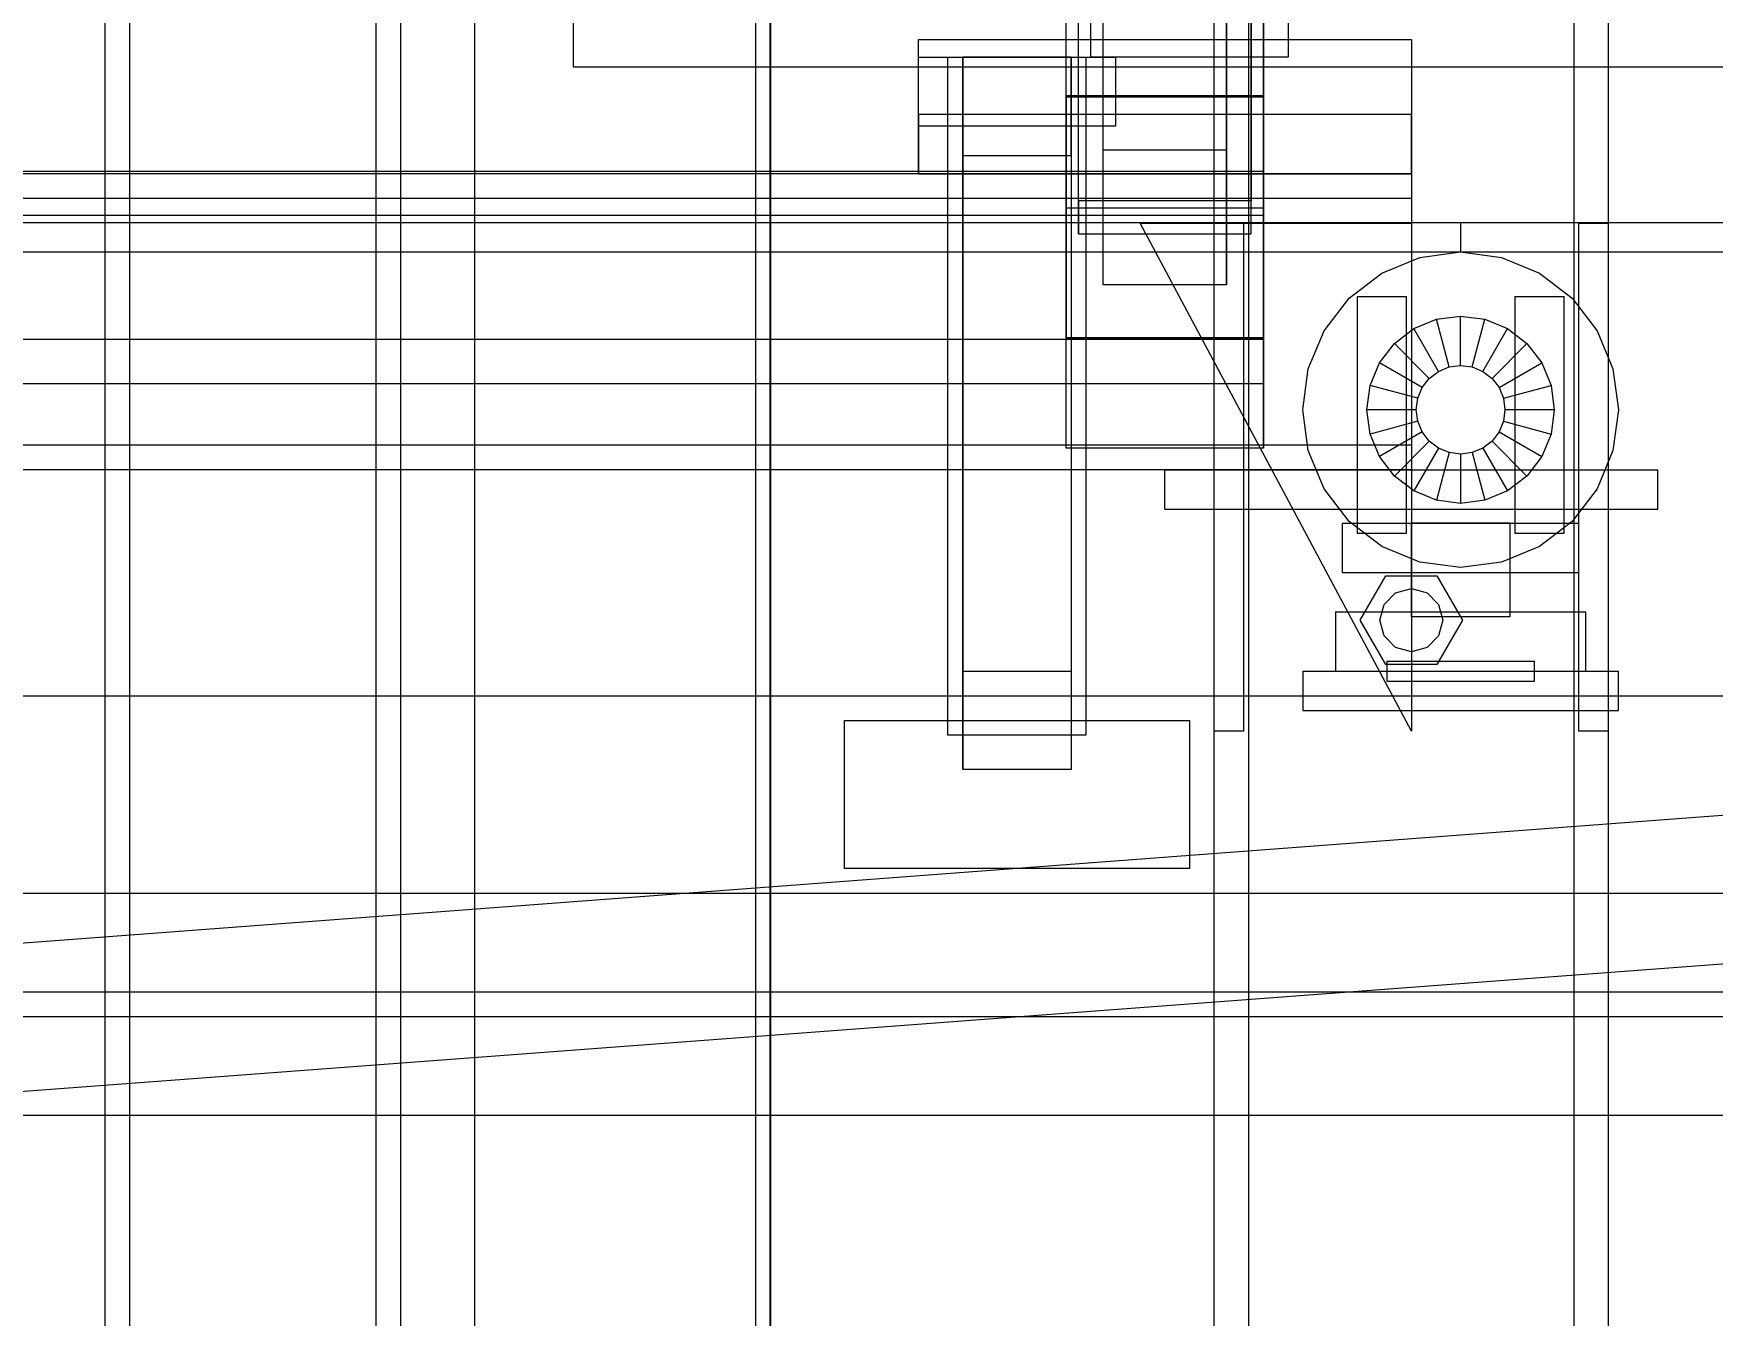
# Model space of a CAD drawing. Header units: millimetres. Extents: x -1970 to 59977, y -65068 to 6837.
# Drawn here: x 1250.5 to 1591.1, y -35640.6 to -35380.7 of the extents above; entities that cross this region are included whole.
import ezdxf

# ---------------------------------------------------------------- set-up
doc = ezdxf.new("R2010")
doc.units = ezdxf.units.MM
for name, color, linetype, lineweight in [('COTAS_O', 1, 'Continuous', 0), ('COTAS_P', 1, 'Continuous', 0), ('frontal_C03', 7, 'Continuous', 0), ('frontal_C04', 7, 'Continuous', 0), ('frontal_secador', 7, 'Continuous', 0)]:
    doc.layers.add(name, color=color, linetype=linetype, lineweight=lineweight)
doc.dimstyles.new('R19_100', dxfattribs={"dimtxt": 250, "dimasz": 150, "dimexe": 150, "dimexo": 80, "dimgap": 100, "dimtad": 1, "dimtih": 1, "dimtoh": 1, "dimdsep": 46, "dimcen": 0.09, "dimadec": 0, "dimazin": 0, "dimtfac": 1, "dimtdec": 4, "dimtofl": 0, "dimtmove": 0, "dimatfit": 3, "dimfxl": 1, "dimtolj": 1, "dimtzin": 0, "dimarcsym": 0})

# ---------------------------------------------------------------- blocks, each defined once
blk = doc.blocks.new('*D37')
at = {"layer": 'COTAS_P', "color": 0, "lineweight": -2, "transparency": 16777216}
for p, q in [((-1750, -35420), (-1750, -34450)), ((2600, -35420), (2600, -34450)), ((-1600, -34600), (2450, -34600))]:
    blk.add_line(p, q, dxfattribs=at)
at = {"layer": 'COTAS_P', "color": 0, "transparency": 16777216}
for points in [[(-1600, -34575), (-1600, -34625), (-1750, -34600)], [(2450, -34575), (2450, -34625), (2600, -34600)]]:
    blk.add_solid(points, dxfattribs=at)
at = {"layer": 'Defpoints', "color": 0, "transparency": 16777216}
for p in [(2600, -34600), (-1750, -35500), (2600, -35500)]:
    blk.add_point(p, dxfattribs=at)
blk = doc.blocks.new('*D47')
at = {"layer": 'COTAS_O', "color": 0, "lineweight": -2, "transparency": 16777216}
for p, q in [((-1400, -35920), (-1400, -35150)), ((1400, -35920), (1400, -35150)), ((-1250, -35300), (1250, -35300))]:
    blk.add_line(p, q, dxfattribs=at)
at = {"layer": 'COTAS_O', "color": 0, "transparency": 16777216}
for points in [[(-1250, -35275), (-1250, -35325), (-1400, -35300)], [(1250, -35275), (1250, -35325), (1400, -35300)]]:
    blk.add_solid(points, dxfattribs=at)
at = {"layer": 'Defpoints', "color": 0, "transparency": 16777216}
for p in [(1400, -35300), (-1400, -36000), (1400, -36000)]:
    blk.add_point(p, dxfattribs=at)

msp = doc.modelspace()

# ---------------------------------------------------------------- linework, layer by layer
at = {"layer": 'frontal_C03'}
for p, q in [((1490, -35975), (1490, -32996.942)), ((1497, -35975), (1497, -32996.942)), ((1563, -35975), (1563, -32996.942)), ((1570, -35975), (1570, -32996.942)), ((1490, -35975), (1490, -33266.434)), ((1497, -35975), (1497, -33266.434)), ((1563, -35975), (1563, -33266.434)), ((1570, -35975), (1570, -33266.434)), ((1490, -35975), (1490, -33805.417)), ((1497, -35975), (1497, -33805.417)), ((1563, -35975), (1563, -33805.417)), ((1570, -35975), (1570, -33805.417)), ((1490, -35975), (1490, -34411.773)), ((1497, -35975), (1497, -34411.773)), ((1563, -35975), (1563, -34411.773)), ((1570, -35975), (1570, -34411.773)), ((1467.5, -35404.303), (1467.5, -34900.942)), ((1492.5, -34900.942), (1492.5, -35404.303)), ((1467.5, -35431.648), (1467.5, -34928.287)), ((1492.5, -35431.648), (1492.5, -34928.287)), ((1490, -35975), (1490, -35018.129)), ((1497, -35975), (1497, -35018.129)), ((1563, -35975), (1563, -35018.129)), ((1570, -35975), (1570, -35018.129)), ((1462.5, -35414.607), (1462.5, -35180.737)), ((1497.5, -35180.737), (1497.5, -35414.607)), ((1462.5, -35421.344), (1462.5, -35187.475)), ((1497.5, -35421.344), (1497.5, -35187.475)), ((1460, -35393.25), (1460, -35215.357)), ((1500, -35215.357), (1500, -35393.25)), ((1460, -35442.701), (1460, -35264.808)), ((1500, -35442.701), (1500, -35264.808)), ((1430, -35397.158), (1430, -35381.945)), ((1430, -35381.945), (1530, -35381.945)), ((1430, -35409.158), (1430, -35381.945)), ((1530, -35381.945), (1530, -35397.158)), ((1530, -35381.945), (1530, -35409.158)), ((1460, -35442.701), (1460, -35393.25)), ((1460, -35393.25), (1500, -35393.25)), ((1500, -35393.614), (1460, -35393.614)), ((1460, -35393.614), (1460, -35442.337)), ((1460, -35416.072), (1460, -35393.614)), ((1500, -35393.25), (1500, -35442.701)), ((1500, -35442.337), (1500, -35393.614)), ((1500, -35393.614), (1500, -35416.072)), ((1530, -35397.158), (1430, -35397.158)), ((1430, -35397.158), (1430, -35409.158)), ((1530, -35409.158), (1530, -35397.158)), ((1467.5, -35431.648), (1467.5, -35404.303)), ((1467.5, -35404.303), (1492.5, -35404.303)), ((1492.5, -35404.303), (1492.5, -35431.648)), ((1530, -35409.158), (-1530, -35409.158)), ((-1500, -35408.612), (1500, -35408.612)), ((1430, -35409.158), (1530, -35409.158)), ((1500, -35408.612), (1500, -35417.595)), ((1500, -35408.612), (1500, -35442.718)), ((1530, -35409.158), (1530, -35414.158)), ((1530, -35414.158), (-1530, -35414.158)), ((1460, -35464.795), (1460, -35416.072)), ((1460, -35416.072), (1500, -35416.072)), ((1497.5, -35414.607), (1462.5, -35414.607)), ((1462.5, -35414.607), (1462.5, -35421.344)), ((1497.5, -35421.344), (1497.5, -35414.607)), ((1500, -35416.072), (1500, -35464.795)), ((1530, -35414.158), (1530, -35464.158)), ((1500, -35417.595), (-1500, -35417.595)), ((1530, -35522.158), (1475, -35419.158)), ((1475, -35419.158), (1530, -35419.158)), ((1490, -35522.158), (1490, -35419.158)), ((1490, -35419.158), (1496, -35419.158)), ((1496, -35522.158), (1496, -35419.158)), ((1500, -35451.701), (1500, -35417.595)), ((1530, -35419.158), (1530, -35522.158)), ((1564, -35522.158), (1564, -35419.158)), ((1564, -35419.158), (1570, -35419.158)), ((1570, -35522.158), (1570, -35419.158)), ((1462.5, -35421.344), (1497.5, -35421.344)), ((1492.5, -35431.648), (1467.5, -35431.648)), ((1500, -35442.718), (-1500, -35442.718)), ((1460, -35442.337), (1500, -35442.337)), ((1460, -35464.795), (1460, -35442.337)), ((1500, -35442.701), (1460, -35442.701)), ((1500, -35464.795), (1500, -35442.337)), ((1500, -35451.701), (1500, -35442.718)), ((-1500, -35451.701), (1500, -35451.701)), ((1530, -35464.158), (-1530, -35464.158)), ((1530, -35464.158), (1530, -35469.158)), ((1500, -35464.795), (1460, -35464.795)), ((1530, -35469.158), (-1530, -35469.158)), ((1480, -35469.158), (1580, -35469.158)), ((1480, -35477.158), (1480, -35469.158)), ((1580, -35477.158), (1580, -35469.158)), ((1480, -35477.158), (1580, -35477.158)), ((1490, -35477.158), (1497, -35477.158)), ((1490, -35975), (1490, -35477.158)), ((1497, -35975), (1497, -35477.158)), ((1497, -35477.158), (1563, -35477.158)), ((1563, -35477.158), (1570, -35477.158)), ((1563, -35975), (1563, -35477.158)), ((1570, -35975), (1570, -35477.158)), ((1519.6, -35499.658), (1524.8, -35490.652)), ((1524.8, -35490.652), (1535.2, -35490.652)), ((1535.2, -35490.652), (1540.4, -35499.658)), ((1524.457, -35496.458), (1526.8, -35494.116)), ((1526.8, -35494.116), (1530, -35493.258)), ((1530, -35493.258), (1533.2, -35494.116)), ((1533.2, -35494.116), (1535.543, -35496.458)), ((1523.6, -35499.658), (1524.457, -35496.458)), ((1535.543, -35496.458), (1536.4, -35499.658)), ((1524.8, -35508.665), (1519.6, -35499.658)), ((1524.457, -35502.858), (1523.6, -35499.658)), ((1540.4, -35499.658), (1535.2, -35508.665)), ((1536.4, -35499.658), (1535.543, -35502.858)), ((1526.8, -35505.201), (1524.457, -35502.858)), ((1530, -35506.058), (1526.8, -35505.201)), ((1533.2, -35505.201), (1530, -35506.058)), ((1535.543, -35502.858), (1533.2, -35505.201)), ((1535.2, -35508.665), (1524.8, -35508.665)), ((1496, -35522.158), (1490, -35522.158)), ((1570, -35522.158), (1564, -35522.158))]:
    msp.add_line(p, q, dxfattribs=at)
at = {"layer": 'frontal_C04'}
for p, q in [((1465, -35385.5), (1465, -35373.5)), ((1505, -35373.5), (1505, -35385.5)), ((1360, -35387.5), (1360, -35377.5)), ((1430, -35385.5), (1470, -35385.5)), ((1430, -35399.5), (1430, -35385.5)), ((1436, -35385.5), (1464, -35385.5)), ((1436, -35523), (1436, -35385.5)), ((1461, -35385.527), (1439, -35385.527)), ((1439, -35385.527), (1439, -35405.473)), ((1439, -35510.027), (1439, -35385.527)), ((1461, -35405.473), (1461, -35385.527)), ((1461, -35385.527), (1461, -35510.027)), ((1464, -35385.5), (1464, -35523)), ((1505, -35385.5), (1465, -35385.5)), ((1470, -35385.5), (1470, -35399.5)), ((2290, -35387.5), (1360, -35387.5)), ((1470, -35399.5), (1430, -35399.5)), ((1439, -35405.473), (1461, -35405.473)), ((1439, -35405.473), (1439, -35529.973)), ((1461, -35405.473), (1461, -35529.973)), ((560, -35419), (1540, -35419)), ((1540, -35419), (1540, -35425)), ((1540, -35419), (2600, -35419)), ((560, -35425), (1540, -35425)), ((1524, -35429.287), (1531.718, -35426.09)), ((1531.718, -35426.09), (1540, -35425)), ((1540, -35425), (2600, -35425)), ((1540, -35425), (1548.282, -35426.09)), ((1548.282, -35426.09), (1556, -35429.287)), ((1517.373, -35434.373), (1524, -35429.287)), ((1556, -35429.287), (1562.627, -35434.373)), ((1512.287, -35441), (1517.373, -35434.373)), ((1519, -35434), (1529, -35434)), ((1519, -35434), (1519, -35482)), ((1529, -35482), (1529, -35434)), ((1551, -35434), (1561, -35434)), ((1551, -35434), (1551, -35482)), ((1561, -35482), (1561, -35434)), ((1562.627, -35434.373), (1567.713, -35441)), ((1526.565, -35443.565), (1530.5, -35440.546)), ((1530.5, -35440.546), (1535.082, -35438.647)), ((1535.5, -35449.206), (1530.5, -35440.546)), ((1535.082, -35438.647), (1540, -35438)), ((1537.671, -35448.307), (1535.082, -35438.647)), ((1540, -35448), (1540, -35438)), ((1540, -35438), (1544.918, -35438.647)), ((1542.329, -35448.307), (1544.918, -35438.647)), ((1544.5, -35449.206), (1549.5, -35440.546)), ((1544.918, -35438.647), (1549.5, -35440.546)), ((1549.5, -35440.546), (1553.435, -35443.565)), ((1509.09, -35448.718), (1512.287, -35441)), ((1523.546, -35447.5), (1526.565, -35443.565)), ((1533.636, -35450.636), (1526.565, -35443.565)), ((1546.364, -35450.636), (1553.435, -35443.565)), ((1553.435, -35443.565), (1556.454, -35447.5)), ((1567.713, -35441), (1570.91, -35448.718)), ((1521.647, -35452.082), (1523.546, -35447.5)), ((1532.206, -35452.5), (1523.546, -35447.5)), ((1547.794, -35452.5), (1556.454, -35447.5)), ((1556.454, -35447.5), (1558.353, -35452.082)), ((1508, -35457), (1509.09, -35448.718)), ((1532.206, -35452.5), (1533.636, -35450.636)), ((1533.636, -35450.636), (1535.5, -35449.206)), ((1535.5, -35449.206), (1537.671, -35448.307)), ((1537.671, -35448.307), (1540, -35448)), ((1540, -35448), (1542.329, -35448.307)), ((1542.329, -35448.307), (1544.5, -35449.206)), ((1544.5, -35449.206), (1546.364, -35450.636)), ((1546.364, -35450.636), (1547.794, -35452.5)), ((1570.91, -35448.718), (1572, -35457)), ((1521, -35457), (1521.647, -35452.082)), ((1531.307, -35454.671), (1521.647, -35452.082)), ((1531.307, -35454.671), (1532.206, -35452.5)), ((1547.794, -35452.5), (1548.693, -35454.671)), ((1548.693, -35454.671), (1558.353, -35452.082)), ((1558.353, -35452.082), (1559, -35457)), ((1509.09, -35465.282), (1508, -35457)), ((1531, -35457), (1521, -35457)), ((1521.647, -35461.918), (1521, -35457)), ((1531, -35457), (1531.307, -35454.671)), ((1531.307, -35459.329), (1531, -35457)), ((1548.693, -35454.671), (1549, -35457)), ((1549, -35457), (1548.693, -35459.329)), ((1559, -35457), (1549, -35457)), ((1559, -35457), (1558.353, -35461.918)), ((1572, -35457), (1570.91, -35465.282)), ((1531.307, -35459.329), (1521.647, -35461.918)), ((1532.206, -35461.5), (1531.307, -35459.329)), ((1548.693, -35459.329), (1547.794, -35461.5)), ((1548.693, -35459.329), (1558.353, -35461.918)), ((1523.546, -35466.5), (1521.647, -35461.918)), ((1532.206, -35461.5), (1523.546, -35466.5)), ((1533.636, -35463.364), (1526.565, -35470.435)), ((1533.636, -35463.364), (1532.206, -35461.5)), ((1535.5, -35464.794), (1533.636, -35463.364)), ((1546.364, -35463.364), (1544.5, -35464.794)), ((1547.794, -35461.5), (1546.364, -35463.364)), ((1546.364, -35463.364), (1553.435, -35470.435)), ((1547.794, -35461.5), (1556.454, -35466.5)), ((1558.353, -35461.918), (1556.454, -35466.5)), ((1512.287, -35473), (1509.09, -35465.282)), ((1526.565, -35470.435), (1523.546, -35466.5)), ((1535.5, -35464.794), (1530.5, -35473.454)), ((1537.671, -35465.693), (1535.082, -35475.353)), ((1537.671, -35465.693), (1535.5, -35464.794)), ((1540, -35466), (1537.671, -35465.693)), ((1542.329, -35465.693), (1540, -35466)), ((1540, -35466), (1540, -35476)), ((1544.5, -35464.794), (1542.329, -35465.693)), ((1542.329, -35465.693), (1544.918, -35475.353)), ((1544.5, -35464.794), (1549.5, -35473.454)), ((1556.454, -35466.5), (1553.435, -35470.435)), ((1570.91, -35465.282), (1567.713, -35473)), ((1530.5, -35473.454), (1526.565, -35470.435)), ((1553.435, -35470.435), (1549.5, -35473.454)), ((1517.373, -35479.627), (1512.287, -35473)), ((1535.082, -35475.353), (1530.5, -35473.454)), ((1549.5, -35473.454), (1544.918, -35475.353)), ((1567.713, -35473), (1562.627, -35479.627)), ((1540, -35476), (1535.082, -35475.353)), ((1544.918, -35475.353), (1540, -35476)), ((1516, -35480), (1564, -35480)), ((1516, -35480), (1516, -35490)), ((1524, -35484.713), (1517.373, -35479.627)), ((1550, -35480), (1530, -35480)), ((1530, -35499), (1530, -35480)), ((1550, -35480), (1550, -35499)), ((1562.627, -35479.627), (1556, -35484.713)), ((1564, -35490), (1564, -35480)), ((1519, -35482), (1529, -35482)), ((1531.718, -35487.91), (1524, -35484.713)), ((1556, -35484.713), (1548.282, -35487.91)), ((1551, -35482), (1561, -35482)), ((1540, -35489), (1531.718, -35487.91)), ((1548.282, -35487.91), (1540, -35489)), ((1516, -35490), (1564, -35490)), ((1514.6, -35498), (1565.4, -35498)), ((1514.6, -35498), (1514.6, -35510)), ((1565.4, -35510), (1565.4, -35498)), ((1550, -35499), (1530, -35499)), ((1525, -35508), (1555, -35508)), ((1525, -35508), (1525, -35512)), ((1555, -35512), (1555, -35508)), ((1439, -35529.973), (1439, -35510.027)), ((1439, -35510.027), (1461, -35510.027)), ((1461, -35510.027), (1461, -35529.973)), ((1508, -35510), (1572, -35510)), ((1508, -35510), (1508, -35518)), ((1514.6, -35510), (1565.4, -35510)), ((1525, -35512), (1555, -35512)), ((1572, -35518), (1572, -35510)), ((650, -35515), (1850, -35515)), ((1508, -35518), (1572, -35518)), ((648.878, -35610.042), (1848.878, -35520.042)), ((1415, -35520), (1485, -35520)), ((1415, -35550), (1415, -35520)), ((1485, -35520), (1485, -35550)), ((1464, -35523), (1436, -35523)), ((1461, -35529.973), (1439, -35529.973)), ((651.122, -35639.958), (1851.122, -35549.958)), ((1485, -35550), (1415, -35550)), ((650, -35555), (1850, -35555)), ((-1750, -35575), (2600, -35575)), ((-1750, -35580), (2600, -35580)), ((650, -35600), (1850, -35600))]:
    msp.add_line(p, q, dxfattribs=at)
at = {"layer": 'frontal_secador'}
for p, q in [((1340, -36000), (1340, -33000)), ((1400, -36000), (1400, -33000)), ((1265, -35980), (1265, -33075)), ((1270, -35980), (1270, -33075)), ((1320, -35980), (1320, -33075)), ((1325, -36000), (1325, -33075)), ((1325, -35980), (1325, -33075)), ((1397, -35940), (1397, -33075)), ((1400, -36000), (1400, -33075)), ((1400, -35940), (1400, -33075)), ((1400, -36000), (1400, -33250)), ((1325, -36000), (1325, -34990)), ((1400, -36000), (1400, -34990)), ((1400, -36000), (1400, -35100))]:
    msp.add_line(p, q, dxfattribs=at)

# ---------------------------------------------------------------- dimensions: what is measured, and where the dimension line sits
at = {"layer": 'COTAS_O'}
dim = msp.add_aligned_dim(p1=(-1400, -36000), p2=(1400, -36000), distance=700, text='<> O', dimstyle='R19_100', dxfattribs=at)
dim.commit()
dim.dimension.update_dxf_attribs({"geometry": '*D47', "text_midpoint": (0, -35300)})
at = {"layer": 'COTAS_P'}
dim = msp.add_aligned_dim(p1=(-1750, -35500), p2=(2600, -35500), distance=900, text='<> P', dimstyle='R19_100', dxfattribs=at)
dim.commit()
dim.dimension.update_dxf_attribs({"geometry": '*D37', "text_midpoint": (425, -34600)})

doc.saveas('drawing.dxf')
